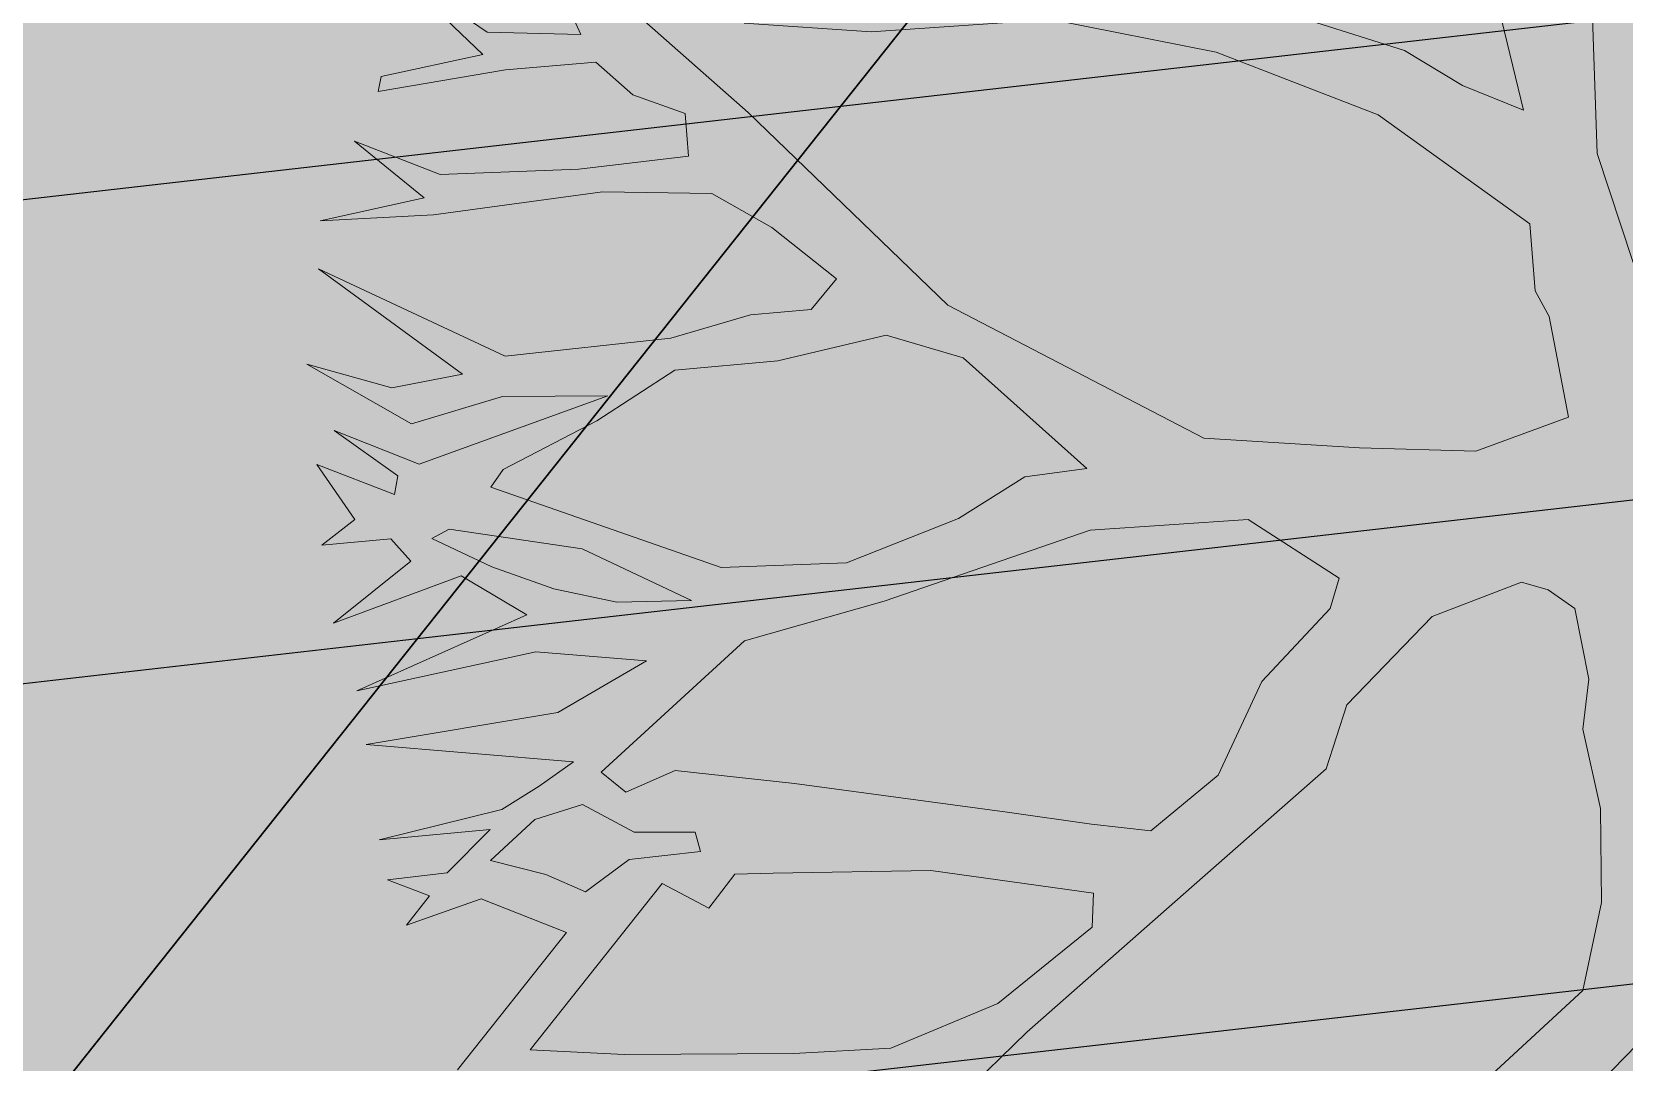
# Model space of a CAD drawing. Header units: metres. Extents: x -664657 to -643449, y -1076720 to -1062383.
# Drawn here: x -655956.19 to -655950.93, y -1069516.94 to -1069513.54 of the extents above; entities that cross this region are included whole.
import ezdxf

# ---------------------------------------------------------------- set-up
doc = ezdxf.new("R2010")
doc.units = ezdxf.units.M
doc.header["$LTSCALE"] = 0.1
doc.layers.get('0').update_dxf_attribs({"color": 8, "lineweight": 9})
doc.layers.add('AA_THER_STAFAZ', color=252, linetype='Continuous', lineweight=0)
doc.layers.add('FLOATING-WINDOWS', color=2, linetype='Continuous', plot=False)
doc.layers.add('Vlastníci', color=20, linetype='Continuous')
doc.layers.add('zeleň-šrafa', color=63, linetype='Continuous')
pattern_1 = [(6.5127, (-656030.26, -1069498.5804), (-0.180059, 1.5772555), [])]

# ---------------------------------------------------------------- blocks, each defined once
blk = doc.blocks.new('A$C0C461CEA')
for p, q in [((-0.2914, 0.4726), (-0.326, 0.5773)), ((-0.326, 0.5773), (-0.279, 0.4878)), ((-0.3858, 0.4867), (-0.3775, 0.497)), ((-0.3775, 0.497), (-0.2914, 0.4726)), ((-0.2804, 0.4517), (-0.3858, 0.4867)), ((-0.279, 0.4878), (-0.209, 0.4482)), ((-0.209, 0.4482), (-0.2074, 0.4717)), ((-0.3938, 0.3876), (-0.4239, 0.4587)), ((-0.4239, 0.4587), (-0.3723, 0.3986)), ((-0.2087, 0.4212), (-0.2804, 0.4517)), ((-0.1566, 0.4361), (-0.1135, 0.3214)), ((-0.3936, 0.3708), (-0.4822, 0.412)), ((-0.4822, 0.412), (-0.3938, 0.3876)), ((-0.1939, 0.3812), (-0.2087, 0.4212)), ((-0.3723, 0.3986), (-0.265, 0.3469)), ((0.0124, 0.3328), (-0.0806, 0.3907)), ((-0.4361, 0.2384), (-0.5029, 0.3764)), ((-0.5029, 0.3764), (-0.3965, 0.2346)), ((-0.2563, 0.32), (-0.3936, 0.3708)), ((-0.1618, 0.3461), (-0.1939, 0.3812)), ((-0.265, 0.3469), (-0.1764, 0.3123)), ((-0.1764, 0.3123), (-0.1618, 0.3461)), ((0.154, 0.2694), (0.0124, 0.3328)), ((-0.1737, 0.2746), (-0.2563, 0.32)), ((-0.1135, 0.3214), (-0.0399, 0.0946)), ((-0.4948, 0.221), (-0.5502, 0.3087)), ((-0.5502, 0.3087), (-0.4951, 0.2564)), ((-0.142, 0.2245), (-0.1737, 0.2746)), ((0.2659, 0.178), (0.154, 0.2694)), ((-0.5263, 0.1871), (-0.5562, 0.2474)), ((-0.5562, 0.2474), (-0.5053, 0.1873)), ((-0.4951, 0.2564), (-0.4361, 0.2384)), ((-0.3965, 0.2346), (-0.2634, 0.1813)), ((-0.5765, 0.1716), (-0.5831, 0.2286)), ((-0.5831, 0.2286), (-0.5363, 0.1744)), ((-0.4148, 0.205), (-0.4948, 0.221)), ((-0.1137, 0.1593), (-0.142, 0.2245)), ((-0.3346, 0.1632), (-0.4148, 0.205)), ((-0.5363, 0.1744), (-0.5263, 0.1871)), ((-0.5053, 0.1873), (-0.3346, 0.1632)), ((-0.2634, 0.1813), (-0.1936, 0.167)), ((0.3636, 0.065), (0.2659, 0.178)), ((-0.6119, 0.1653), (-0.5765, 0.1716)), ((-0.557, 0.1424), (-0.6119, 0.1653)), ((-0.1936, 0.167), (-0.1454, 0.1464)), ((-0.2733, 0.1554), (-0.3531, 0.1486)), ((-0.1914, 0.1208), (-0.2733, 0.1554)), ((-0.1454, 0.1464), (-0.1137, 0.1593)), ((0.3543, 0.1597), (0.4095, 0.1032)), ((-0.5508, 0.1173), (-0.557, 0.1424)), ((-0.4437, 0.1495), (-0.4604, 0.141)), ((-0.4604, 0.141), (-0.3179, -0.0131)), ((-0.3531, 0.1486), (-0.4437, 0.1495)), ((-0.5089, 0.1261), (-0.5257, 0.1259)), ((-0.5257, 0.1259), (-0.4916, 0.08)), ((-0.4158, 0.0574), (-0.5089, 0.1261)), ((-0.6346, 0.1014), (-0.5508, 0.1173)), ((-0.0987, 0.0965), (-0.1914, 0.1208)), ((-0.5187, 0.0858), (-0.6346, 0.1014)), ((-0.0496, 0.0483), (-0.0987, 0.0965)), ((0.4095, 0.1032), (0.4394, 0.0531)), ((0.5883, 0.099), (0.5142, -0.053)), ((-0.4845, 0.0297), (-0.5187, 0.0858)), ((-0.0399, 0.0946), (0.1007, -0.1098)), ((0.4758, 0.0097), (0.4978, 0.0957)), ((-0.4916, 0.08), (-0.4534, 0.0384)), ((-0.3538, -0.026), (-0.4158, 0.0574)), ((0.4347, -0.079), (0.3636, 0.065)), ((-0.0003, -0.0856), (-0.0496, 0.0483)), ((0.4394, 0.0531), (0.4758, 0.0097)), ((-0.4926, -0.0022), (-0.6442, 0.0407)), ((-0.6442, 0.0407), (-0.4845, 0.0297)), ((-0.4534, 0.0384), (-0.411, 0.0028)), ((-0.411, 0.0028), (-0.3538, -0.026)), ((-0.5084, -0.1007), (-0.6588, -0.0038)), ((-0.6588, -0.0038), (-0.5005, -0.0569)), ((-0.4123, -0.0536), (-0.4926, -0.0022)), ((-0.3179, -0.0131), (-0.2208, -0.0601)), ((-0.5005, -0.0569), (-0.4123, -0.0536)), ((0.5142, -0.053), (0.4921, -0.1816)), ((-0.2208, -0.0601), (-0.1181, -0.0717)), ((-0.1181, -0.0717), (-0.0509, -0.0669)), ((-0.0509, -0.0669), (-0.0003, -0.0856)), ((-0.5989, -0.1184), (-0.6875, -0.0815)), ((-0.6875, -0.0815), (-0.5822, -0.1081)), ((-0.3298, -0.078), (-0.4915, -0.1198)), ((-0.2078, -0.1044), (-0.3298, -0.078)), ((0.4118, -0.132), (0.4347, -0.079)), ((-0.5822, -0.1081), (-0.5444, -0.1053)), ((-0.5444, -0.1053), (-0.5084, -0.1007)), ((-0.0227, -0.1338), (-0.2078, -0.1044)), ((-0.6718, -0.1443), (-0.6973, -0.1152)), ((-0.6973, -0.1152), (-0.6491, -0.1339)), ((-0.6491, -0.1339), (-0.5989, -0.1184)), ((-0.4915, -0.1198), (-0.481, -0.1449)), ((0.1007, -0.1098), (0.2148, -0.1801)), ((-0.561, -0.1289), (-0.6113, -0.142)), ((-0.5189, -0.1369), (-0.561, -0.1289)), ((-0.4909, -0.1786), (-0.5189, -0.1369)), ((0.1015, -0.1896), (-0.0227, -0.1338)), ((0.412, -0.1572), (0.4118, -0.132)), ((-0.7011, -0.1572), (-0.6718, -0.1443)), ((-0.6113, -0.142), (-0.5749, -0.1752)), ((-0.481, -0.1449), (-0.4348, -0.1486)), ((-0.4348, -0.1486), (-0.3496, -0.2066)), ((-0.6338, -0.1674), (-0.7011, -0.1572)), ((0.3858, -0.2414), (0.412, -0.1572)), ((-0.5828, -0.2275), (-0.6338, -0.1674)), ((-0.5749, -0.1752), (-0.5518, -0.2044)), ((-0.4444, -0.2033), (-0.4909, -0.1786)), ((0.1467, -0.2708), (0.1015, -0.1896)), ((0.2148, -0.1801), (0.3017, -0.2297)), ((-0.5518, -0.2044), (-0.5057, -0.1973)), ((-0.5057, -0.1973), (-0.4485, -0.2202)), ((-0.4485, -0.2202), (-0.4444, -0.2033)), ((-0.3496, -0.2066), (-0.1997, -0.3144)), ((-0.7209, -0.2876), (-0.5828, -0.2275)), ((-0.4904, -0.229), (-0.6577, -0.302)), ((-0.4648, -0.2665), (-0.4904, -0.229)), ((0.3017, -0.2297), (0.3858, -0.2414)), ((-0.4314, -0.2512), (-0.4648, -0.2665)), ((-0.4018, -0.2659), (-0.4314, -0.2512)), ((-0.2812, -0.3278), (-0.4018, -0.2659)), ((0.1277, -0.2902), (0.1467, -0.2708)), ((0.0463, -0.318), (0.1277, -0.2902)), ((-0.6577, -0.302), (-0.5883, -0.3434)), ((-0.1997, -0.3144), (-0.1405, -0.3576)), ((-0.167, -0.4107), (-0.2812, -0.3278)), ((-0.0246, -0.3715), (0.0463, -0.318)), ((0.2019, -0.3375), (0.1015, -0.3702)), ((0.2837, -0.3475), (0.2019, -0.3375)), ((-0.5883, -0.3434), (-0.4592, -0.4111)), ((0.3006, -0.3641), (0.2837, -0.3475)), ((-0.1405, -0.3576), (-0.0982, -0.3866)), ((0.3135, -0.3892), (0.3006, -0.3641)), ((-0.0982, -0.3866), (-0.0246, -0.3715)), ((0.1015, -0.3702), (0.0598, -0.4102)), ((0.2954, -0.4482), (0.3135, -0.3892)), ((-0.1817, -0.436), (-0.167, -0.4107)), ((0.0598, -0.4102), (-0.0994, -0.4478)), ((-0.4592, -0.4111), (-0.3833, -0.4464)), ((-0.2842, -0.4556), (-0.1817, -0.436)), ((-0.3833, -0.4464), (-0.2842, -0.4556)), ((-0.0994, -0.4478), (-0.2736, -0.4891)), ((0.2706, -0.4838), (0.2954, -0.4482)), ((-0.2736, -0.4891), (-0.4394, -0.5369)), ((0.252, -0.5512), (0.2706, -0.4838)), ((0.2149, -0.623), (0.252, -0.5512)), ((0.1651, -0.6823), (0.2149, -0.623)), ((0.0478, -0.7128), (0.1651, -0.6823)), ((0.1849, -0.7451), (0.103, -0.7711))]:
    blk.add_line(p, q)

msp = doc.modelspace()

# ---------------------------------------------------------------- hatches: boundary and pattern name
at = {"layer": 'Vlastníci'}
h = msp.add_hatch(dxfattribs=at)
h.set_pattern_fill('ANSI31', color=4, scale=0.5, style=0)
h.set_pattern_definition(pattern_1)
h.paths.add_polyline_path([(-656094.4375, -1069560.125), (-656065.5, -1069577.75), (-656092.875, -1069612), (-656120.75, -1069590.25), (-656120.1875, -1069589.5), (-656119.4375, -1069588.5929)])
h.paths.add_polyline_path([(-656022.0625, -1069600), (-656063.3127, -1069578.8753), (-656000.8125, -1069500), (-655999.5625, -1069500), (-655984.5, -1069481.125), (-655960.1875, -1069500), (-655958.125, -1069500), (-655948.6805, -1069507.7043)])
h = msp.add_hatch(dxfattribs=at)
h.set_pattern_fill('ANSI31', color=93, scale=0.5, style=0)
h.set_pattern_definition(pattern_1)
h.paths.add_polyline_path([(-655948.6805, -1069507.7043), (-655934.375, -1069519.5), (-655929.0625, -1069513.25), (-655926.8607, -1069515.0006), (-655921.9375, -1069509), (-655891.875, -1069533.875), (-655982.3125, -1069644.25), (-655995.7721, -1069633.6261), (-655998.433, -1069631.5106), (-655990.0072, -1069620.9131), (-656011.0625, -1069605.7631), (-656022.0625, -1069600)])
h.paths.add_polyline_path([(-655965.9375, -1069661.7715), (-655963.9213, -1069658.7667), (-655971.9375, -1069652.375), (-655979.1875, -1069646.75), (-655995.6867, -1069666.8457), (-656047.0168, -1069729.0669), (-656022.5072, -1069729.0669), (-656018.9221, -1069724.8568), (-655994.5, -1069695.875)])
h.paths.add_polyline_path([(-655882.1875, -1069541.75), (-655864.5611, -1069556.2482), (-655863.5, -1069556.9972), (-655864.0851, -1069557.9513), (-655945.3125, -1069658.094), (-655950.4212, -1069664.6044), (-655962.1875, -1069656.5933), (-655963.9213, -1069658.7667), (-655971.9375, -1069652.375), (-655963.8834, -1069642.5102), (-655961.8125, -1069640), (-655959.875, -1069637.75), (-655957.8823, -1069635.2437), (-655956.0625, -1069632.875), (-655954, -1069630.375), (-655952.1875, -1069628), (-655950.3125, -1069625.75), (-655948.4375, -1069623.375), (-655946.5625, -1069621), (-655944.5625, -1069618.75), (-655942.75, -1069616.375), (-655940.875, -1069614), (-655938.875, -1069611.625), (-655936.9375, -1069609.25), (-655935.125, -1069607), (-655933.3125, -1069604.75), (-655931.5, -1069602.5), (-655929.4375, -1069600), (-655927.5, -1069597.625), (-655925.6875, -1069595.25), (-655923.7073, -1069592.7594), (-655921.875, -1069590.625), (-655920, -1069588.375), (-655918.0625, -1069586), (-655916.0625, -1069583.5), (-655914.0625, -1069581), (-655912.0625, -1069578.625), (-655910.125, -1069576.25), (-655908.125, -1069573.75), (-655906.125, -1069571.375), (-655904.25, -1069569), (-655902.125, -1069566.375), (-655900.1875, -1069563.875), (-655898.125, -1069561.375), (-655896.139, -1069558.8772), (-655894.125, -1069556.5), (-655892, -1069554), (-655889.9227, -1069551.3873), (-655887.9375, -1069548.875), (-655885.875, -1069546.375), (-655883.6875, -1069543.625)])
h.paths.add_polyline_path([(-656103.25, -1069664.375), (-656085.375, -1069678.25), (-656060.9375, -1069647.625), (-656037, -1069617.75), (-656022.0625, -1069600), (-656042.9375, -1069589.125), (-656066.375, -1069617.875), (-656073.9059, -1069627.3716)])
h.paths.add_polyline_path([(-656066.375, -1069617.875), (-656083.5878, -1069604.2814), (-656063.3125, -1069578.875), (-656042.9375, -1069589.125)])
h.paths.add_polyline_path([(-655994, -1069618.0182), (-655989.875, -1069621.0182), (-655998.5, -1069631.5182), (-655995.75, -1069633.6432), (-656000.5625, -1069633.875), (-656019.0756, -1069655.9621), (-656032.9375, -1069672.5), (-656033.9375, -1069668.125), (-656022.5935, -1069654.3251), (-656009.6875, -1069638.625), (-656000.5877, -1069626.6957)])
h.paths.add_polyline_path([(-656028.75, -1069624.125), (-656037, -1069617.75), (-656022.0625, -1069600), (-656011.0625, -1069605.7631), (-656019.25, -1069617.2631), (-656022.1875, -1069615.3881)])
at = {"layer": 'zeleň-šrafa'}
h = msp.add_hatch(color=256, dxfattribs=at)
edge = h.paths.add_edge_path()
edge.add_line((-655958.1805, -1069500), (-655958.125, -1069500))
edge.add_line((-655958.125, -1069500), (-655955.75, -1069501.875))
edge.add_line((-655955.75, -1069501.875), (-655943.691, -1069511.8184))
edge.add_line((-655943.691, -1069511.8184), (-655974.839, -1069550.9945))
edge.add_line((-655974.839, -1069550.9945), (-655970.6239, -1069554.3458))
edge.add_arc((-655975.009, -1069549.2801), 6.7, 231.51268, 310.88113, ccw=False)
edge.add_line((-655979.1787, -1069554.5245), (-655983.3005, -1069551.2473))
edge.add_line((-655983.3005, -1069551.2473), (-655956.6897, -1069517.7777))
edge.add_line((-655956.6897, -1069517.7777), (-655958.1805, -1069500))

# ---------------------------------------------------------------- linework, layer by layer
at = {"layer": 'FLOATING-WINDOWS', "color": 4}
msp.add_lwpolyline([(-656021.9341, -1069599.8384), (-656063.3127, -1069578.8753), (-656000.8121, -1069500), (-655999.5625, -1069500), (-655984.4981, -1069481.1265), (-655960.1875, -1069500), (-655958.125, -1069500), (-655955.75, -1069501.875), (-655948.6805, -1069507.7043)], close=True, dxfattribs=at)
at = {"layer": 'FLOATING-WINDOWS', "color": 3}
msp.add_lwpolyline([(-655948.6805, -1069507.7043), (-655934.375, -1069519.5), (-655929.0625, -1069513.25), (-655926.8607, -1069515.0006), (-655921.9375, -1069509), (-655891.875, -1069533.875), (-655982.3125, -1069644.25), (-655995.7721, -1069633.6261), (-655998.433, -1069631.5106), (-655990.0072, -1069620.9131), (-656011.0625, -1069605.7631), (-656022.0625, -1069600)], close=True, dxfattribs=at)

# ---------------------------------------------------------------- block references
at = {"layer": 'AA_THER_STAFAZ', "linetype": 'Continuous', "xscale": 3.840000000034844, "yscale": 3.84000000001397, "zscale": 3.840000000000001, "rotation": 28.03608760909739}
msp.add_blockref('A$C0C461CEA', (-655952.8561, -1069514.6908), dxfattribs=at)

doc.saveas('drawing.dxf')
